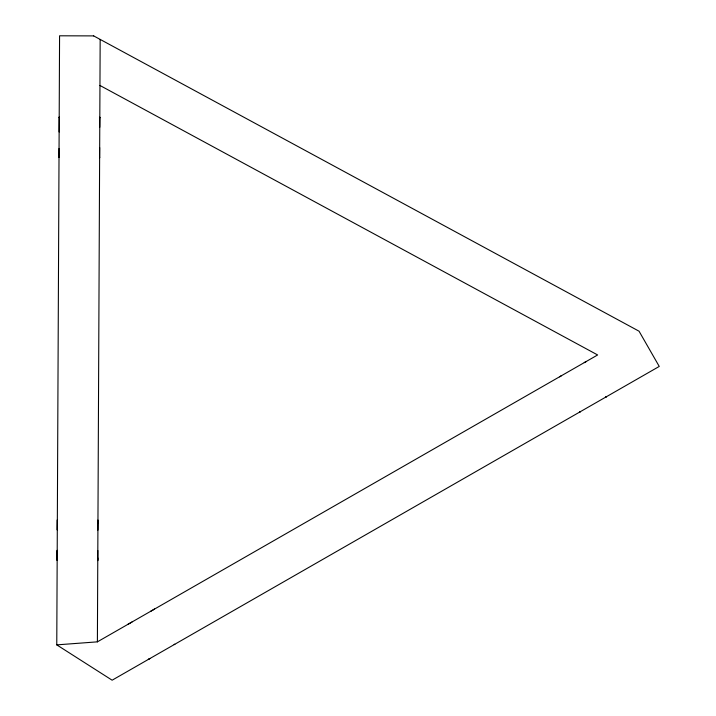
<?xml version="1.0" encoding="UTF-8"?>
<svg xmlns="http://www.w3.org/2000/svg" width="716" height="716" viewBox="0 0 716 716"><rect width="100%" height="100%" fill="white"/><g stroke="black" fill="none" stroke-linecap="round" stroke-linejoin="round"><path stroke-width="1.07" d="M59.142 131.986L59.213 116.941L59.204 117.63M93.671 35.898L639.048 331.204L659.248 366.431L112.135 680.2L56.77 644.874L59.571 35.8L93.707 35.898M59.025 156.849L59.025 157.547L59.07 148.445M97.77 557.916L97.761 560.637L97.806 550.488M97.94 522.752L97.949 520.031L97.895 530.18M99.631 157.037L99.631 157.735L99.676 147.577M99.81 117.818L99.819 117.129L99.766 127.278M128.549 623.985L128.101 624.245L131.968 622.025M154.065 609.352L154.513 609.092L150.646 611.312M560.037 376.518L559.59 376.777L561.362 375.757M585.554 361.884L586.001 361.625L584.238 362.636M148.749 659.203L148.302 659.463L150.065 658.452M580.237 411.736L579.79 411.995L580.237 411.736M56.77 644.874L97.394 641.849L597.636 354.957L99.972 85.472M100.168 39.416L97.394 641.849M57.155 559.76L57.155 560.449L57.199 550.3L57.155 559.76M57.343 519.843L57.298 529.992L57.343 519.843M174.722 644.311L174.265 644.57L174.722 644.311M606.21 396.843L605.754 397.103L606.21 396.843"/></g></svg>
